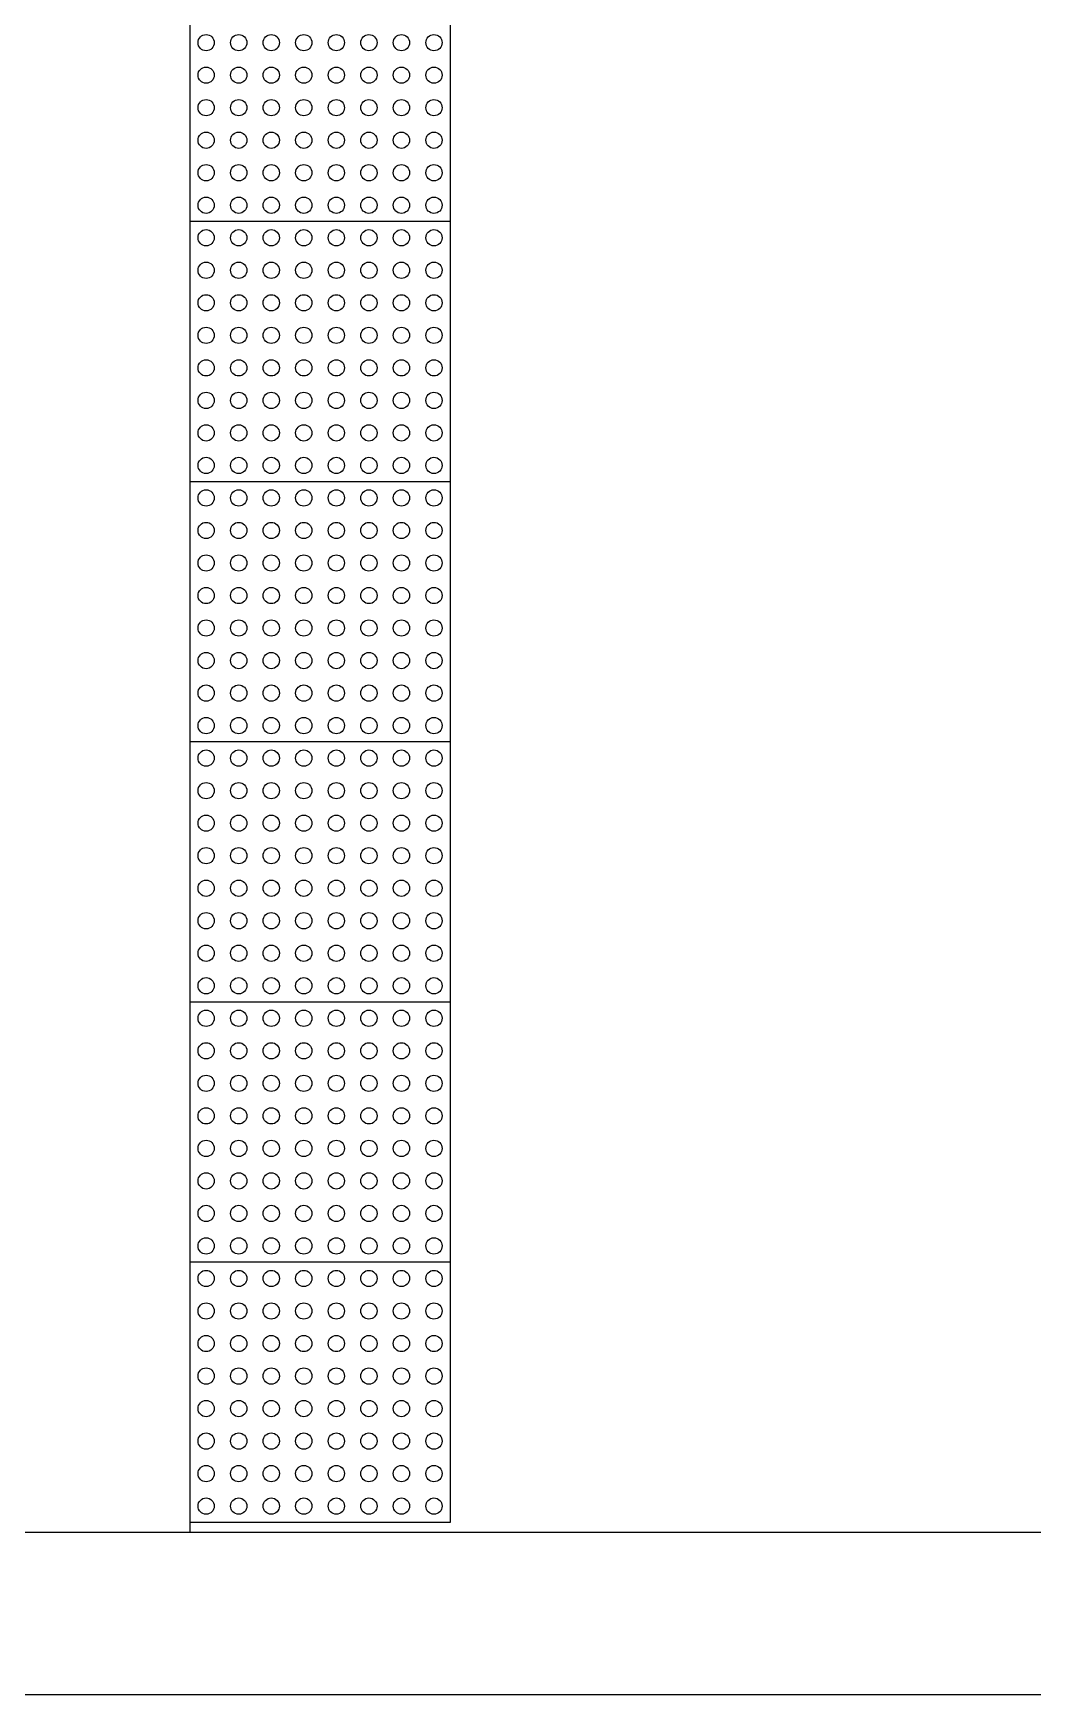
# Model space of a CAD drawing. Extents: x -250 to -5, y 354 to 449.
# Drawn here: x -117.208 to -115.673, y 422.513 to 425.068 of the extents above; entities that cross this region are included whole.
import ezdxf

# ---------------------------------------------------------------- set-up
doc = ezdxf.new("R2010")
doc.units = 0
doc.header["$LTSCALE"] = 0.02
doc.header["$MEASUREMENT"] = 0
doc.layers.get('0').update_dxf_attribs({"linetype": 'CONTINUOUS'})
doc.layers.add('ALV', color=2, linetype='CONTINUOUS')
doc.layers.add('AR-PIS', color=1, linetype='CONTINUOUS')

# ---------------------------------------------------------------- blocks, each defined once
blk = doc.blocks.new('piso podotactil')
for p, q in [((1, 1.4), (1, 1)), ((1.4, 1.4), (1, 1.4)), ((1.4, 1.4), (1.4, 1)), ((1.4, 1), (1, 1))]:
    blk.add_line(p, q)
for centre in [(1.025, 1.375), (1.075, 1.375), (1.125, 1.375), (1.175, 1.375), (1.225, 1.375), (1.275, 1.375), (1.325, 1.375), (1.375, 1.375), (1.025, 1.325), (1.075, 1.325), (1.125, 1.325), (1.175, 1.325), (1.225, 1.325), (1.275, 1.325), (1.325, 1.325), (1.375, 1.325), (1.025, 1.275), (1.075, 1.275), (1.125, 1.275), (1.175, 1.275), (1.225, 1.275), (1.275, 1.275), (1.325, 1.275), (1.375, 1.275), (1.025, 1.225), (1.075, 1.225), (1.125, 1.225), (1.175, 1.225), (1.225, 1.225), (1.275, 1.225), (1.325, 1.225), (1.375, 1.225), (1.025, 1.175), (1.075, 1.175), (1.125, 1.175), (1.175, 1.175), (1.225, 1.175), (1.275, 1.175), (1.325, 1.175), (1.375, 1.175), (1.025, 1.125), (1.075, 1.125), (1.125, 1.125), (1.175, 1.125), (1.225, 1.125), (1.275, 1.125), (1.325, 1.125), (1.375, 1.125), (1.025, 1.075), (1.075, 1.075), (1.125, 1.075), (1.175, 1.075), (1.225, 1.075), (1.275, 1.075), (1.325, 1.075), (1.375, 1.075), (1.025, 1.025), (1.075, 1.025), (1.125, 1.025), (1.175, 1.025), (1.225, 1.025), (1.275, 1.025), (1.325, 1.025), (1.375, 1.025)]:
    blk.add_circle(centre, 0.0125)

msp = doc.modelspace()

# ---------------------------------------------------------------- linework, layer by layer
at = {"layer": 'ALV'}
for p, q in [((-119.4774, 422.7631), (-115.4573, 422.7631)), ((-115.4573, 422.5131), (-122.5938, 422.5131))]:
    msp.add_line(p, q, dxfattribs=at)
at = {"layer": 'AR-PIS'}
msp.add_line((-116.9675, 422.7781), (-116.9675, 422.7631), dxfattribs=at)

# ---------------------------------------------------------------- block references
at = {"layer": 'AR-PIS', "rotation": 359.9999120264462}
for p in [(-117.9675, 423.7781), (-117.9675, 423.3781), (-117.9675, 422.9781), (-117.9675, 422.5781), (-117.9675, 422.1781), (-117.9675, 421.7781)]:
    msp.add_blockref('piso podotactil', p, dxfattribs=at)

doc.saveas('drawing.dxf')
